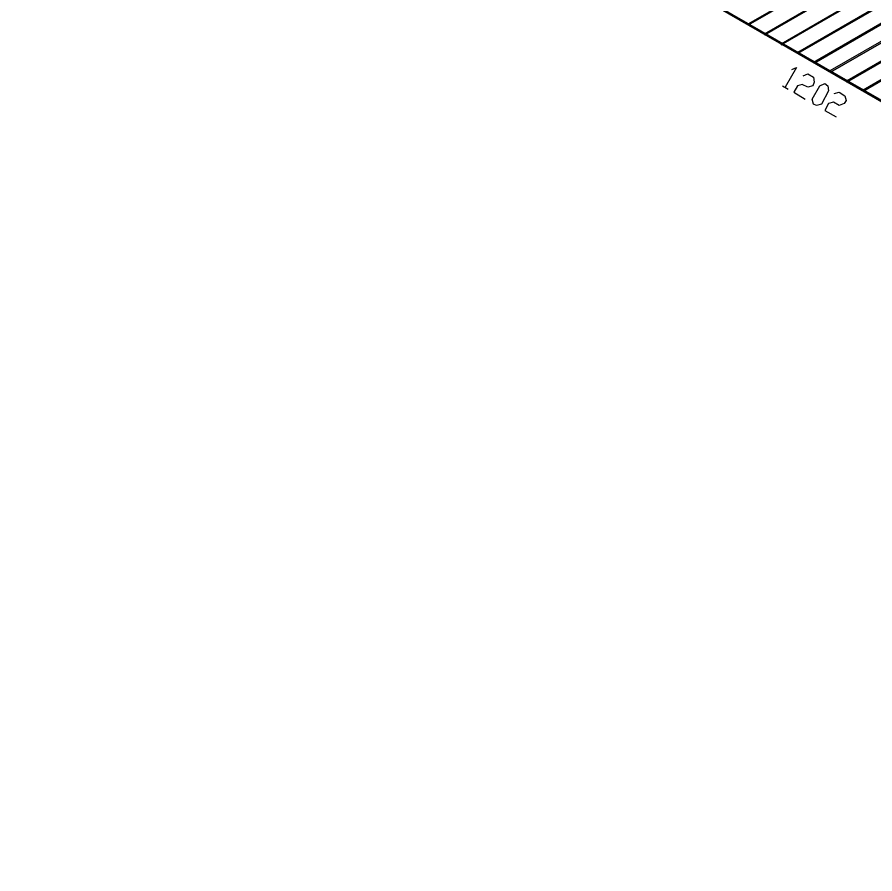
# Model space of a CAD drawing. Header units: millimetres. Extents: x 43 to 784, y -702 to -31.
# Drawn here: x 291.1 to 436.5, y -672.9 to -527.6 of the extents above; entities that cross this region are included whole.
import ezdxf

# ---------------------------------------------------------------- set-up
doc = ezdxf.new("R2010")
doc.units = ezdxf.units.MM
doc.layers.add('PDF_LINES', color=4, linetype='Continuous')

msp = doc.modelspace()

# ---------------------------------------------------------------- linework, layer by layer
at = {"layer": 'PDF_LINES'}
for p, q in [((664.84, -672.76), (200.2, -404.92)), ((200.2, -404.92), (664.72, -672.88)), ((664.84, -672.76), (200.2, -404.92)), ((200.68, -404.92), (664.84, -672.76)), ((536.68, -458.44), (415, -528.76)), ((415.12, -528.88), (536.68, -458.44)), ((415.12, -528.88), (536.68, -458.44)), ((536.8, -458.68), (415.12, -528.88)), ((538.24, -460.72), (417.76, -530.44)), ((417.88, -530.56), (538.24, -460.72)), ((417.88, -530.56), (538.24, -460.72)), ((538.36, -460.84), (417.88, -530.56)), ((420.64, -532.24), (539.68, -463.36)), ((539.68, -463.36), (420.64, -532.12)), ((420.64, -532.24), (539.68, -463.36)), ((539.8, -463.48), (420.64, -532.24)), ((540.88, -465.76), (423.4, -533.56)), ((423.52, -533.68), (540.88, -465.76)), ((423.52, -533.68), (540.88, -465.76)), ((540.88, -465.88), (423.52, -533.68)), ((542.32, -468.16), (426.16, -535.24)), ((426.28, -535.36), (542.32, -468.16)), ((426.28, -535.36), (542.32, -468.16)), ((542.44, -468.28), (426.28, -535.36)), ((543.76, -470.32), (428.92, -536.68)), ((429.04, -536.92), (543.76, -470.32)), ((429.04, -536.92), (543.76, -470.32)), ((543.88, -470.56), (429.04, -536.92)), ((431.8, -538.6), (545.32, -472.96)), ((545.32, -472.96), (431.8, -538.36)), ((431.8, -538.6), (545.32, -472.96)), ((545.32, -473.08), (431.8, -538.6)), ((546.4, -475.24), (434.56, -539.92)), ((434.68, -540.04), (546.4, -475.24)), ((434.68, -540.04), (546.4, -475.24)), ((546.52, -475.36), (434.68, -540.04)), ((415, -528.76), (415.12, -528.88)), ((417.76, -530.44), (417.88, -530.56)), ((420.64, -532.12), (420.64, -532.24)), ((423.4, -533.56), (423.52, -533.68)), ((426.16, -535.24), (426.28, -535.36)), ((423.28, -536.08), (421.36, -539.44)), ((422.44, -536.44), (423.28, -536.08)), ((428.92, -536.68), (429.04, -536.92)), ((424.36, -537.52), (425.2, -537.16)), ((425.2, -537.16), (426.16, -537.76)), ((426.16, -537.76), (426.28, -538.6)), ((420.88, -539.2), (421.84, -539.8)), ((423.4, -539.2), (422.8, -540.28)), ((424.24, -538.96), (423.4, -539.2)), ((425.2, -539.44), (424.24, -538.96)), ((426.04, -539.2), (425.2, -539.44)), ((425.92, -541.48), (427.24, -539.2)), ((426.28, -538.6), (426.04, -539.2)), ((427.24, -539.2), (428.08, -538.84)), ((428.08, -538.84), (428.56, -539.2)), ((428.56, -539.2), (428.68, -540.04)), ((431.8, -538.36), (431.8, -538.6)), ((422.8, -540.28), (424.72, -541.48)), ((428.68, -540.04), (427.48, -542.32)), ((429.64, -540.52), (430.48, -540.28)), ((430.48, -540.28), (431.44, -540.88)), ((431.44, -540.88), (431.68, -541.72)), ((434.56, -539.92), (434.68, -540.04)), ((426.16, -542.32), (425.92, -541.48)), ((426.64, -542.56), (426.16, -542.32)), ((427.48, -542.32), (426.64, -542.56)), ((428.68, -542.2), (428.08, -543.4)), ((429.52, -541.96), (428.68, -542.2)), ((430.48, -542.56), (429.52, -541.96)), ((431.32, -542.2), (430.48, -542.56)), ((431.68, -541.72), (431.32, -542.2)), ((428.08, -543.4), (430, -544.48))]:
    msp.add_line(p, q, dxfattribs=at)

doc.saveas('drawing.dxf')
